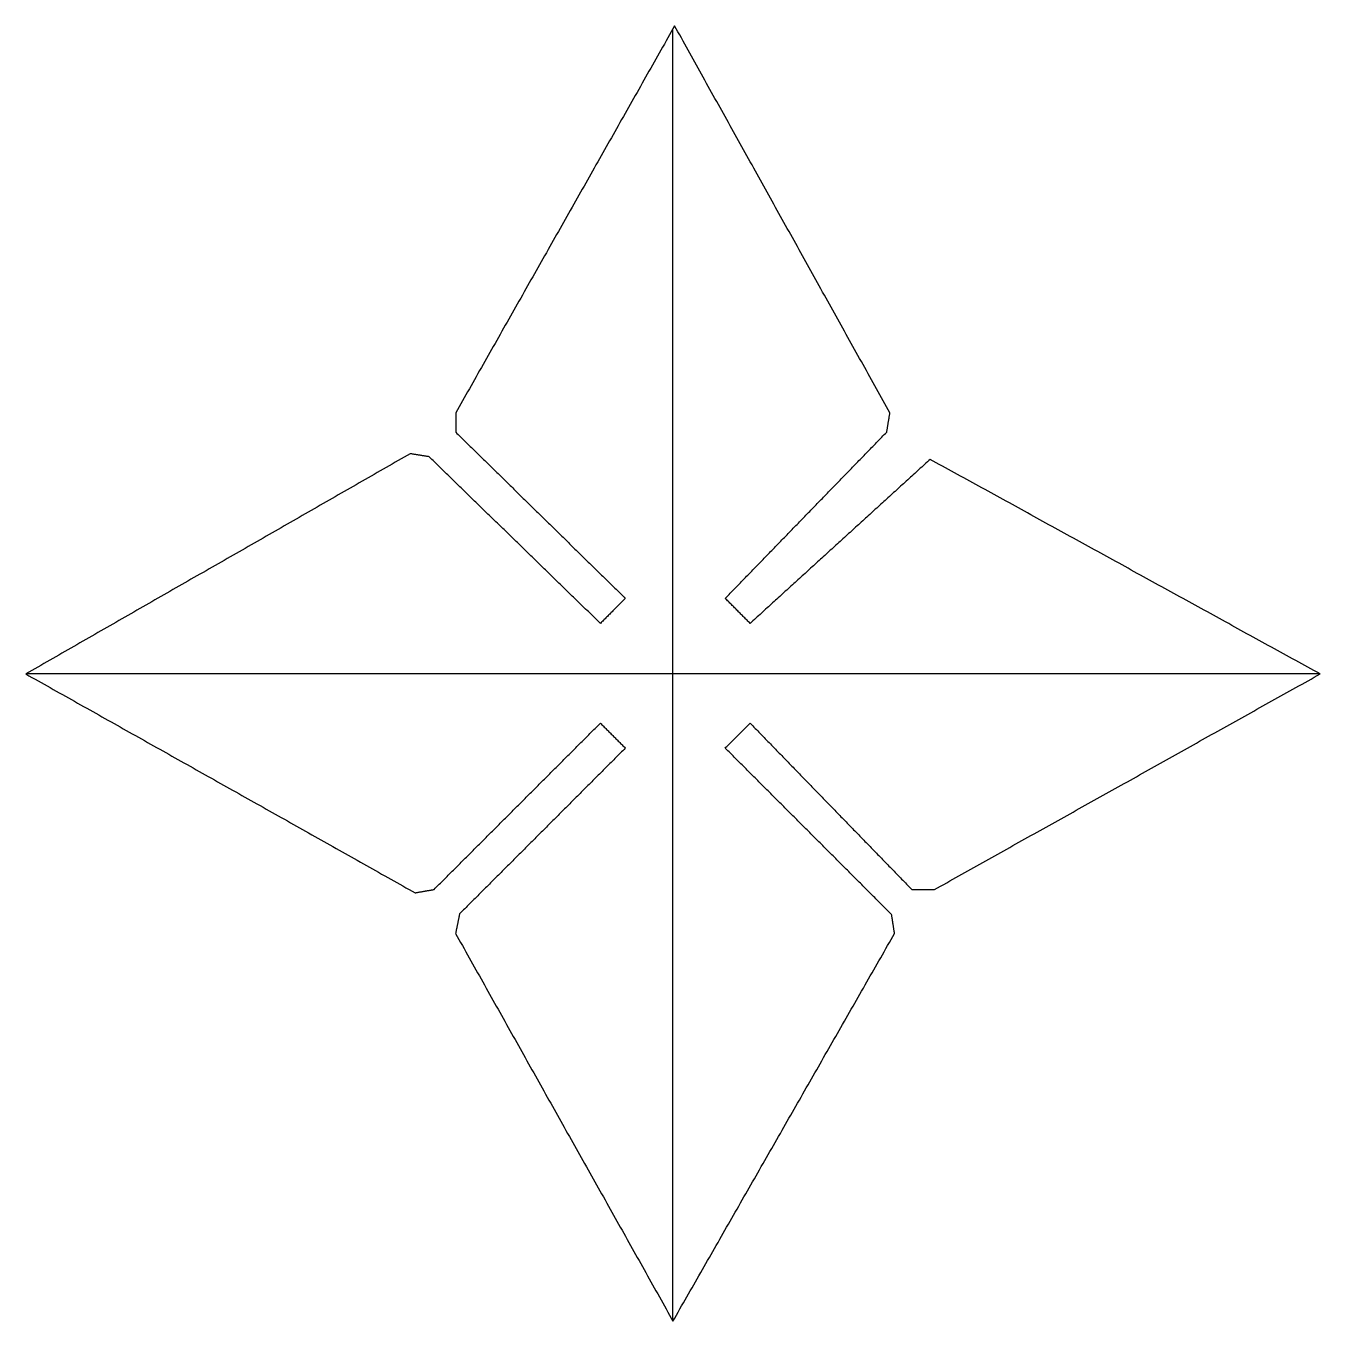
# Model space of a CAD drawing. Header units: millimetres. Extents: x -55 to 55, y -52 to 58.
import ezdxf

# ---------------------------------------------------------------- set-up
doc = ezdxf.new("R2010")
doc.units = ezdxf.units.MM
doc.layers.add('Default', color=18, linetype='Continuous', true_color=0x000000)

msp = doc.modelspace()

# ---------------------------------------------------------------- linework, layer by layer
at = {"layer": 'Default'}
for p, q in [((0, -52, -3), (0, 57.82, -3)), ((0, -52, 0), (0, 57.82, 0)), ((-54.93, 3.04, -3), (54.93, 3.04, -3)), ((-54.93, 3.04, 0), (54.93, 3.04, 0))]:
    msp.add_line(p, q, dxfattribs=at)
for points in [[(0.14, 58.08, -3), (-9.16, 41.63, -3), (-18.47, 25.18, -3)], [(0.14, 58.08, 0), (-9.16, 41.63, 0), (-18.47, 25.18, 0)], [(0.14, 58.08, -1.5), (-9.16, 41.63, -1.5), (-18.47, 25.18, -1.5)], [(18.44, 25.18, -3), (9.29, 41.63, -3), (0.14, 58.08, -3)], [(0.14, 58.08, -3), (0.14, 58.08, -1.5), (0.14, 58.08, 0)], [(18.44, 25.18, 0), (9.29, 41.63, 0), (0.14, 58.08, 0)], [(18.44, 25.18, -1.5), (9.29, 41.63, -1.5), (0.14, 58.08, -1.5)], [(-9.16, 41.63, -3), (-9.16, 41.63, -1.5), (-9.16, 41.63, 0)], [(9.29, 41.63, -3), (9.29, 41.63, -1.5), (9.29, 41.63, 0)], [(-18.47, 25.18, -3), (-18.47, 25.18, -1.5), (-18.47, 25.18, 0)], [(-18.47, 25.18, -3), (-18.47, 24.37, -3), (-18.47, 23.56, -3)], [(-18.47, 25.18, 0), (-18.47, 24.37, 0), (-18.47, 23.56, 0)], [(-18.47, 25.18, -1.5), (-18.47, 24.37, -1.5), (-18.47, 23.56, -1.5)], [(-18.47, 24.37, -3), (-18.47, 24.37, -1.5), (-18.47, 24.37, 0)], [(18.17, 23.56, -3), (18.3, 24.37, -3), (18.44, 25.18, -3)], [(18.17, 23.56, 0), (18.3, 24.37, 0), (18.44, 25.18, 0)], [(18.17, 23.56, -1.5), (18.3, 24.37, -1.5), (18.44, 25.18, -1.5)], [(18.3, 24.37, -3), (18.3, 24.37, -1.5), (18.3, 24.37, 0)], [(18.44, 25.18, -3), (18.44, 25.18, -1.5), (18.44, 25.18, 0)], [(-18.47, 23.56, -3), (-18.47, 23.56, -1.5), (-18.47, 23.56, 0)], [(-18.47, 23.56, -3), (-11.26, 16.49, -3), (-4.05, 9.42, -3)], [(-18.47, 23.56, 0), (-11.26, 16.49, 0), (-4.05, 9.42, 0)], [(-18.47, 23.56, -1.5), (-11.26, 16.49, -1.5), (-4.05, 9.42, -1.5)], [(4.44, 9.42, -3), (11.3, 16.49, -3), (18.17, 23.56, -3)], [(4.44, 9.42, 0), (11.3, 16.49, 0), (18.17, 23.56, 0)], [(4.44, 9.42, -1.5), (11.3, 16.49, -1.5), (18.17, 23.56, -1.5)], [(18.17, 23.56, -3), (18.17, 23.56, -1.5), (18.17, 23.56, 0)], [(-22.34, 21.72, -3), (-38.67, 12.36, -3), (-55, 3, -3)], [(-22.34, 21.72, 0), (-38.67, 12.36, 0), (-55, 3, 0)], [(-22.34, 21.72, -1.5), (-38.67, 12.36, -1.5), (-55, 3, -1.5)], [(-20.73, 21.46, -3), (-21.54, 21.59, -3), (-22.34, 21.72, -3)], [(-22.34, 21.72, -3), (-22.34, 21.72, -1.5), (-22.34, 21.72, 0)], [(-20.73, 21.46, 0), (-21.54, 21.59, 0), (-22.34, 21.72, 0)], [(-20.73, 21.46, -1.5), (-21.54, 21.59, -1.5), (-22.34, 21.72, -1.5)], [(-21.54, 21.59, -3), (-21.54, 21.59, -1.5), (-21.54, 21.59, 0)], [(-6.17, 7.3, -3), (-13.45, 14.38, -3), (-20.73, 21.46, -3)], [(-20.73, 21.46, -3), (-20.73, 21.46, -1.5), (-20.73, 21.46, 0)], [(-6.17, 7.3, 0), (-13.45, 14.38, 0), (-20.73, 21.46, 0)], [(-6.17, 7.3, -1.5), (-13.45, 14.38, -1.5), (-20.73, 21.46, -1.5)], [(21.86, 21.24, -3), (14.21, 14.27, -3), (6.56, 7.3, -3)], [(21.86, 21.24, 0), (14.21, 14.27, 0), (6.56, 7.3, 0)], [(21.86, 21.24, -1.5), (14.21, 14.27, -1.5), (6.56, 7.3, -1.5)], [(55, 3, -3), (38.43, 12.12, -3), (21.86, 21.24, -3)], [(21.86, 21.24, -3), (21.86, 21.24, -1.5), (21.86, 21.24, 0)], [(55, 3, 0), (38.43, 12.12, 0), (21.86, 21.24, 0)], [(55, 3, -1.5), (38.43, 12.12, -1.5), (21.86, 21.24, -1.5)], [(-11.26, 16.49, -3), (-11.26, 16.49, -1.5), (-11.26, 16.49, 0)], [(11.3, 16.49, -3), (11.3, 16.49, -1.5), (11.3, 16.49, 0)], [(-13.45, 14.38, -3), (-13.45, 14.38, -1.5), (-13.45, 14.38, 0)], [(14.21, 14.27, -3), (14.21, 14.27, -1.5), (14.21, 14.27, 0)], [(-38.67, 12.36, -3), (-38.67, 12.36, -1.5), (-38.67, 12.36, 0)], [(38.43, 12.12, -3), (38.43, 12.12, -1.5), (38.43, 12.12, 0)], [(-4.05, 9.42, -3), (-5.11, 8.36, -3), (-6.17, 7.3, -3)], [(-4.05, 9.42, 0), (-5.11, 8.36, 0), (-6.17, 7.3, 0)], [(-4.05, 9.42, -1.5), (-5.11, 8.36, -1.5), (-6.17, 7.3, -1.5)], [(-4.05, 9.42, -3), (-4.05, 9.42, -1.5), (-4.05, 9.42, 0)], [(6.56, 7.3, -3), (5.5, 8.36, -3), (4.44, 9.42, -3)], [(4.44, 9.42, -3), (4.44, 9.42, -1.5), (4.44, 9.42, 0)], [(6.56, 7.3, 0), (5.5, 8.36, 0), (4.44, 9.42, 0)], [(6.56, 7.3, -1.5), (5.5, 8.36, -1.5), (4.44, 9.42, -1.5)], [(-5.11, 8.36, -3), (-5.11, 8.36, -1.5), (-5.11, 8.36, 0)], [(5.5, 8.36, -3), (5.5, 8.36, -1.5), (5.5, 8.36, 0)], [(-6.17, 7.3, -3), (-6.17, 7.3, -1.5), (-6.17, 7.3, 0)], [(6.56, 7.3, -3), (6.56, 7.3, -1.5), (6.56, 7.3, 0)], [(-55, 3, -3), (-38.46, -6.3, -3), (-21.92, -15.6, -3)], [(-55, 3, 0), (-38.46, -6.3, 0), (-21.92, -15.6, 0)], [(-55, 3, -3), (-55, 3, -1.5), (-55, 3, 0)], [(-55, 3, -1.5), (-38.46, -6.3, -1.5), (-21.92, -15.6, -1.5)], [(22.24, -15.31, -3), (38.62, -6.16, -3), (55, 3, -3)], [(22.24, -15.31, 0), (38.62, -6.16, 0), (55, 3, 0)], [(22.24, -15.31, -1.5), (38.62, -6.16, -1.5), (55, 3, -1.5)], [(55, 3, -3), (55, 3, -1.5), (55, 3, 0)], [(-20.31, -15.32, -3), (-13.24, -8.25, -3), (-6.17, -1.18, -3)], [(-20.31, -15.32, 0), (-13.24, -8.25, 0), (-6.17, -1.18, 0)], [(-20.31, -15.32, -1.5), (-13.24, -8.25, -1.5), (-6.17, -1.18, -1.5)], [(-6.17, -1.18, -3), (-6.17, -1.18, -1.5), (-6.17, -1.18, 0)], [(-6.17, -1.18, -3), (-5.11, -2.24, -3), (-4.05, -3.3, -3)], [(-6.17, -1.18, 0), (-5.11, -2.24, 0), (-4.05, -3.3, 0)], [(-6.17, -1.18, -1.5), (-5.11, -2.24, -1.5), (-4.05, -3.3, -1.5)], [(4.44, -3.3, -3), (5.5, -2.24, -3), (6.56, -1.18, -3)], [(4.44, -3.3, 0), (5.5, -2.24, 0), (6.56, -1.18, 0)], [(4.44, -3.3, -1.5), (5.5, -2.24, -1.5), (6.56, -1.18, -1.5)], [(6.56, -1.18, -3), (6.56, -1.18, -1.5), (6.56, -1.18, 0)], [(6.56, -1.18, -3), (13.42, -8.25, -3), (20.29, -15.31, -3)], [(6.56, -1.18, 0), (13.42, -8.25, 0), (20.29, -15.31, 0)], [(6.56, -1.18, -1.5), (13.42, -8.25, -1.5), (20.29, -15.31, -1.5)], [(-5.11, -2.24, -3), (-5.11, -2.24, -1.5), (-5.11, -2.24, 0)], [(5.5, -2.24, -3), (5.5, -2.24, -1.5), (5.5, -2.24, 0)], [(-4.05, -3.3, -3), (-11.09, -10.35, -3), (-18.14, -17.39, -3)], [(-4.05, -3.3, 0), (-11.09, -10.35, 0), (-18.14, -17.39, 0)], [(-4.05, -3.3, -1.5), (-11.09, -10.35, -1.5), (-18.14, -17.39, -1.5)], [(-4.05, -3.3, -3), (-4.05, -3.3, -1.5), (-4.05, -3.3, 0)], [(18.58, -17.45, -3), (11.51, -10.37, -3), (4.44, -3.3, -3)], [(4.44, -3.3, -3), (4.44, -3.3, -1.5), (4.44, -3.3, 0)], [(18.58, -17.45, 0), (11.51, -10.37, 0), (4.44, -3.3, 0)], [(18.58, -17.45, -1.5), (11.51, -10.37, -1.5), (4.44, -3.3, -1.5)], [(-38.46, -6.3, -3), (-38.46, -6.3, -1.5), (-38.46, -6.3, 0)], [(38.62, -6.16, -3), (38.62, -6.16, -1.5), (38.62, -6.16, 0)], [(-13.24, -8.25, -3), (-13.24, -8.25, -1.5), (-13.24, -8.25, 0)], [(13.42, -8.25, -3), (13.42, -8.25, -1.5), (13.42, -8.25, 0)], [(-11.09, -10.35, -3), (-11.09, -10.35, -1.5), (-11.09, -10.35, 0)], [(11.51, -10.37, -3), (11.51, -10.37, -1.5), (11.51, -10.37, 0)], [(-21.92, -15.6, -3), (-21.12, -15.46, -3), (-20.31, -15.32, -3)], [(-21.92, -15.6, 0), (-21.12, -15.46, 0), (-20.31, -15.32, 0)], [(-21.92, -15.6, -1.5), (-21.12, -15.46, -1.5), (-20.31, -15.32, -1.5)], [(-20.31, -15.32, -3), (-20.31, -15.32, -1.5), (-20.31, -15.32, 0)], [(20.29, -15.31, -3), (20.29, -15.31, -1.5), (20.29, -15.31, 0)], [(20.29, -15.31, -3), (21.26, -15.31, -3), (22.24, -15.31, -3)], [(20.29, -15.31, 0), (21.26, -15.31, 0), (22.24, -15.31, 0)], [(20.29, -15.31, -1.5), (21.26, -15.31, -1.5), (22.24, -15.31, -1.5)], [(21.26, -15.31, -3), (21.26, -15.31, -1.5), (21.26, -15.31, 0)], [(22.24, -15.31, -3), (22.24, -15.31, -1.5), (22.24, -15.31, 0)], [(-21.92, -15.6, -3), (-21.92, -15.6, -1.5), (-21.92, -15.6, 0)], [(-21.12, -15.46, -3), (-21.12, -15.46, -1.5), (-21.12, -15.46, 0)], [(-18.14, -17.39, -3), (-18.31, -18.23, -3), (-18.48, -19.06, -3)], [(-18.14, -17.39, 0), (-18.31, -18.23, 0), (-18.48, -19.06, 0)], [(-18.14, -17.39, -1.5), (-18.31, -18.23, -1.5), (-18.48, -19.06, -1.5)], [(-18.14, -17.39, -3), (-18.14, -17.39, -1.5), (-18.14, -17.39, 0)], [(18.83, -19.06, -3), (18.71, -18.25, -3), (18.58, -17.45, -3)], [(18.58, -17.45, -3), (18.58, -17.45, -1.5), (18.58, -17.45, 0)], [(18.83, -19.06, 0), (18.71, -18.25, 0), (18.58, -17.45, 0)], [(18.83, -19.06, -1.5), (18.71, -18.25, -1.5), (18.58, -17.45, -1.5)], [(-18.31, -18.23, -3), (-18.31, -18.23, -1.5), (-18.31, -18.23, 0)], [(18.71, -18.25, -3), (18.71, -18.25, -1.5), (18.71, -18.25, 0)], [(-18.48, -19.06, -3), (-18.48, -19.06, -1.5), (-18.48, -19.06, 0)], [(-18.48, -19.06, -3), (-9.24, -35.53, -3), (0, -52, -3)], [(-18.48, -19.06, 0), (-9.24, -35.53, 0), (0, -52, 0)], [(-18.48, -19.06, -1.5), (-9.24, -35.53, -1.5), (0, -52, -1.5)], [(0, -52, -3), (9.42, -35.53, -3), (18.83, -19.06, -3)], [(0, -52, 0), (9.42, -35.53, 0), (18.83, -19.06, 0)], [(0, -52, -1.5), (9.42, -35.53, -1.5), (18.83, -19.06, -1.5)], [(18.83, -19.06, -3), (18.83, -19.06, -1.5), (18.83, -19.06, 0)], [(-9.24, -35.53, -3), (-9.24, -35.53, -1.5), (-9.24, -35.53, 0)], [(9.42, -35.53, -3), (9.42, -35.53, -1.5), (9.42, -35.53, 0)], [(0, -52, -3), (0, -52, -1.5), (0, -52, 0)]]:
    msp.add_open_spline(points, degree=2, dxfattribs=at)

doc.saveas('drawing.dxf')
